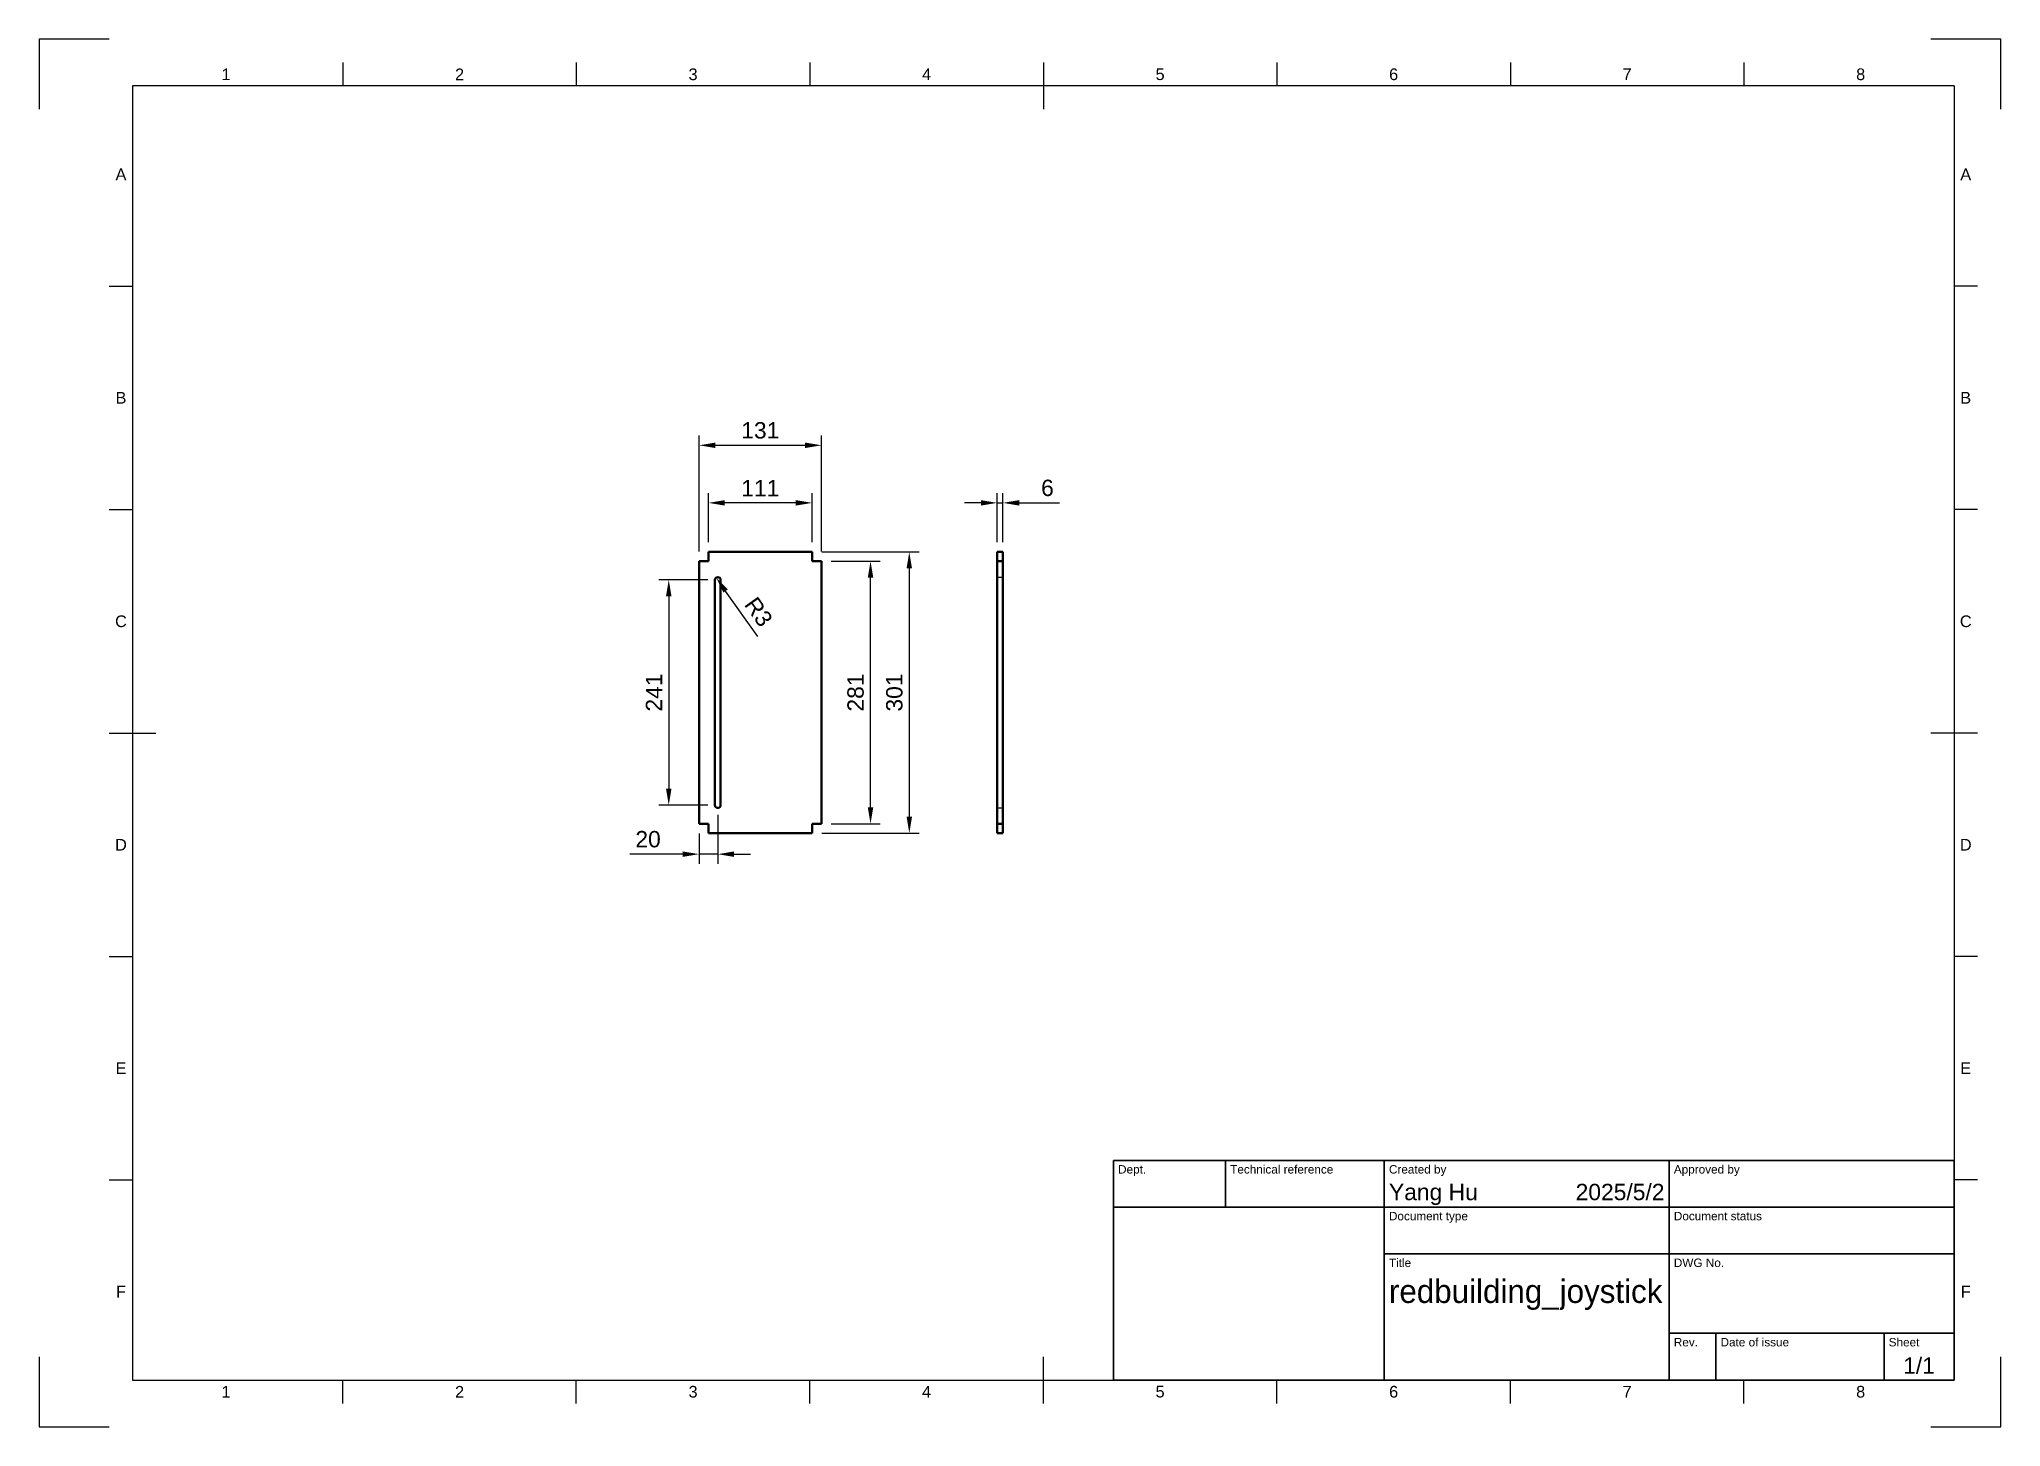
# Model space of a CAD drawing. Header units: millimetres. Extents: x 0 to 420, y 0 to 297.
import ezdxf
from ezdxf.enums import TextEntityAlignment as Align

# ---------------------------------------------------------------- set-up
doc = ezdxf.new("R2010")
doc.units = ezdxf.units.MM
doc.header["$LTSCALE"] = 0.75
doc.linetypes.add('HIDDEN2', pattern=[4.7625, 3.175, -1.5875])
for name, color, linetype, lineweight in [('BORDER', 7, 'Continuous', 25), ('FD_Dimensions', 7, 'Continuous', 25), ('Hidden', 7, 'HIDDEN2', 25), ('TITLEBLOCK', 7, 'Continuous', 35), ('Visible', 7, 'Continuous', 50)]:
    doc.layers.add(name, color=color, linetype=linetype, lineweight=lineweight)
doc.styles.add('FusionTitle', font='arial.ttf')
doc.styles.get("Standard").update_dxf_attribs({"font": 'arial.ttf'})
doc.dimstyles.new('Dim-ISO-25', dxfattribs={"dimtxt": 3.5, "dimasz": 3.5, "dimexe": 2.1, "dimexo": 2.1, "dimgap": 1.4, "dimtad": 1, "dimzin": 12, "dimdsep": 46, "dimtxsty": 'Standard', "dimcen": 0, "dimazin": 3, "dimtp": 0.1, "dimtm": 0.1, "dimtfac": 0.714286, "dimtmove": 0, "dimatfit": 3, "dimfxl": 1, "dimtzin": 12, "dimarcsym": 0})

# ---------------------------------------------------------------- blocks, each defined once
blk = doc.blocks.new('ISO_A3_SHEET')
at = {"layer": 'BORDER'}
for p, q in [((65, 292), (65, 287)), ((115, 292), (115, 287)), ((165, 292), (165, 287)), ((215, 292), (215, 282)), ((265, 292), (265, 287)), ((315, 292), (315, 287)), ((365, 292), (365, 287)), ((410, 287), (20, 287)), ((20, 287), (20, 10)), ((410, 287), (410, 10)), ((15, 244.16666), (20, 244.16666)), ((415, 244.16666), (410, 244.16666)), ((15, 196.33333), (20, 196.33333)), ((415, 196.33333), (410, 196.33333)), ((15, 148.5), (25, 148.5)), ((415, 148.5), (405, 148.5)), ((15, 100.66667), (20, 100.66667)), ((415, 100.66667), (410, 100.66667)), ((15, 52.83334), (20, 52.83334)), ((415, 52.83334), (410, 52.83334)), ((215, 5), (215, 15)), ((20, 10), (410, 10)), ((65, 5), (65, 10)), ((115, 5), (115, 10)), ((165, 5), (165, 10)), ((265, 5), (265, 10)), ((315, 5), (315, 10)), ((365, 5), (365, 10))]:
    blk.add_line(p, q, dxfattribs=at)
at = {"layer": 'Defpoints'}
for p, q in [((15, 297), (0, 297)), ((0, 297), (0, 282)), ((420, 297), (405, 297)), ((420, 282), (420, 297)), ((0, 15), (0, 0)), ((420, 0), (420, 15)), ((0, 0), (15, 0)), ((405, 0), (420, 0))]:
    blk.add_line(p, q, dxfattribs=at)
at = {"layer": 'BORDER', "style": 'FusionTitle'}
for s, p in [('1', (40, 289.5)), ('2', (90, 289.5)), ('3', (140, 289.5)), ('4', (190, 289.5)), ('5', (240, 289.5)), ('6', (290, 289.5)), ('7', (340, 289.5)), ('8', (390, 289.5)), ('A', (17.5, 268.08333)), ('A', (412.5, 268.08333)), ('B', (17.5, 220.25)), ('B', (412.5, 220.25)), ('C', (17.5, 172.41667)), ('C', (412.5, 172.41667)), ('D', (17.5, 124.58334)), ('D', (412.5, 124.58334)), ('E', (17.5, 76.75001)), ('E', (412.5, 76.75001)), ('F', (17.5, 28.91668)), ('F', (412.5, 28.91668)), ('1', (40, 7.5)), ('2', (90, 7.5)), ('3', (140, 7.5)), ('4', (190, 7.5)), ('5', (240, 7.5)), ('6', (290, 7.5)), ('7', (340, 7.5)), ('8', (390, 7.5))]:
    blk.add_text(s, height=2.5, dxfattribs=at).set_placement(p, align=Align.MIDDLE)
blk = doc.blocks.new('ISO_TITLEBLOCK')
at = {"layer": 'TITLEBLOCK'}
for p, q in [((0, 47), (-180, 47)), ((-180, 47), (-180, 0)), ((-156, 37), (-156, 47)), ((-122, 0), (-122, 47)), ((-61, 0), (-61, 47)), ((0, 0), (0, 47)), ((-180, 37), (0, 37)), ((-122, 27), (0, 27)), ((-61, 10), (0, 10)), ((-51, 0), (-51, 10)), ((-15, 0), (-15, 10)), ((-180, 0), (0, 0))]:
    blk.add_line(p, q, dxfattribs=at)
at = {"layer": 'TITLEBLOCK', "style": 'FusionTitle'}
for s, p in [('Dept.', (-179, 46)), ('Technical reference', (-155, 46)), ('Created by', (-121, 46)), ('Approved by', (-60, 46)), ('Document type', (-121, 36)), ('Document status', (-60, 36)), ('Title', (-121, 26)), ('DWG No.', (-60, 26)), ('Rev.', (-60, 9)), ('Date of issue', (-50, 9)), ('Sheet', (-14, 9))]:
    blk.add_text(s, height=1.8, dxfattribs=at).set_placement(p, align=Align.TOP_LEFT)
for tag, height, p in [('DEPT', 3.5, (-179, 42)), ('TECHNICAL_REFERENCE', 3.5, (-155, 42)), ('CREATED_BY', 3.5, (-121, 42)), ('APPROVED_BY', 3.5, (-60, 42)), ('DOCUMENT_TYPE', 3.5, (-121, 32)), ('DOCUMENT_STATUS', 3.5, (-60, 32)), ('TITLE_1', 5, (-121, 21.5)), ('TITLE_2', 5, (-121, 14)), ('TITLE_3', 5, (-121, 6.5)), ('DATE_OF_ISSUE', 3.5, (-50, 5))]:
    blk.add_attdef(tag, text='', height=height, dxfattribs=at).set_placement(p, align=Align.TOP_LEFT)
for tag, p in [('CREATED_DATE', (-62, 42)), ('APPROVED_DATE', (-0.99, 42))]:
    blk.add_attdef(tag, text='', height=3.5, dxfattribs=at).set_placement(p, align=Align.TOP_RIGHT)
for tag, height, p in [('DRAWING_NUMBER', 5, (-30.5, 19.75)), ('REV', 3.5, (-56, 4.85)), ('SHEET', 3.5, (-7.5, 4.85))]:
    blk.add_attdef(tag, text='', height=height, dxfattribs=at).set_placement(p, align=Align.TOP_CENTER)
blk = doc.blocks.new('*D13')
at = {"layer": 'Defpoints', "color": 0, "transparency": 16777216}
for p in [(143.292957, 197.762652), (143.292957, 187.262652), (165.492957, 187.262652)]:
    blk.add_point(p, dxfattribs=at)
at = {"layer": 'FD_Dimensions', "color": 0, "lineweight": -2, "transparency": 16777216}
for p, q in [((143.292957, 189.362652), (143.292957, 199.862652)), ((161.992957, 197.762652), (146.792957, 197.762652)), ((165.492957, 189.362652), (165.492957, 199.862652))]:
    blk.add_line(p, q, dxfattribs=at)
at = {"layer": 'FD_Dimensions', "color": 0, "transparency": 16777216}
for points in [[(146.792957, 198.345985), (146.792957, 197.179318), (143.292957, 197.762652)], [(161.992957, 198.345985), (161.992957, 197.179318), (165.492957, 197.762652)]]:
    blk.add_solid(points, dxfattribs=at)
at = {"layer": 'FD_Dimensions', "color": 0, "transparency": 16777216, "insert": (154.392957, 200.919814), "char_height": 3.5, "attachment_point": 5}
blk.add_mtext('111', dxfattribs=at)
blk = doc.blocks.new('*D14')
at = {"layer": 'Defpoints', "color": 0, "transparency": 16777216}
for p in [(167.492957, 210.079328), (141.292957, 185.262652), (167.492957, 185.262652)]:
    blk.add_point(p, dxfattribs=at)
at = {"layer": 'FD_Dimensions', "color": 0, "lineweight": -2, "transparency": 16777216}
for p, q in [((141.292957, 187.362652), (141.292957, 212.179328)), ((144.792957, 210.079328), (163.992957, 210.079328)), ((167.492957, 187.362652), (167.492957, 212.179328))]:
    blk.add_line(p, q, dxfattribs=at)
at = {"layer": 'FD_Dimensions', "color": 0, "transparency": 16777216}
for points in [[(144.792957, 210.662661), (144.792957, 209.495994), (141.292957, 210.079328)], [(163.992957, 210.662661), (163.992957, 209.495994), (167.492957, 210.079328)]]:
    blk.add_solid(points, dxfattribs=at)
at = {"layer": 'FD_Dimensions', "color": 0, "transparency": 16777216, "insert": (154.392957, 213.267527), "char_height": 3.5, "attachment_point": 5}
blk.add_mtext('131', dxfattribs=at)
blk = doc.blocks.new('*D15')
at = {"layer": 'Defpoints', "color": 0, "transparency": 16777216}
for p in [(145.292957, 181.262652), (134.792957, 133.062652), (145.292957, 133.062652)]:
    blk.add_point(p, dxfattribs=at)
at = {"layer": 'FD_Dimensions', "color": 0, "lineweight": -2, "transparency": 16777216}
for p, q in [((143.192957, 181.262652), (132.692957, 181.262652)), ((134.792957, 177.762652), (134.792957, 136.562652)), ((143.192957, 133.062652), (132.692957, 133.062652))]:
    blk.add_line(p, q, dxfattribs=at)
at = {"layer": 'FD_Dimensions', "color": 0, "transparency": 16777216}
for points in [[(134.209623, 177.762652), (135.37629, 177.762652), (134.792957, 181.262652)], [(134.209623, 136.562652), (135.37629, 136.562652), (134.792957, 133.062652)]]:
    blk.add_solid(points, dxfattribs=at)
at = {"layer": 'FD_Dimensions', "color": 0, "transparency": 16777216, "insert": (131.635794, 157.162652), "char_height": 3.5, "attachment_point": 5, "rotation": 90}
blk.add_mtext('241', dxfattribs=at)
blk = doc.blocks.new('*D16')
at = {"layer": 'Defpoints', "color": 0, "transparency": 16777216}
for p in [(145.292957, 181.262652), (145.639146, 180.772598)]:
    blk.add_point(p, dxfattribs=at)
at = {"layer": 'FD_Dimensions', "color": 0, "lineweight": -2, "transparency": 16777216}
blk.add_line((153.857639, 169.138773), (146.966205, 178.894057), dxfattribs=at)
at = {"layer": 'FD_Dimensions', "color": 0, "transparency": 16777216}
blk.add_solid([(147.442647, 179.23063), (146.489764, 178.557484), (144.946768, 181.752706)], dxfattribs=at)
at = {"layer": 'FD_Dimensions', "color": 0, "transparency": 16777216, "insert": (154.025624, 174.426625), "char_height": 3.5, "attachment_point": 5, "rotation": 305.23854679}
blk.add_mtext('R3', dxfattribs=at)
blk = doc.blocks.new('*D17')
at = {"layer": 'Defpoints', "color": 0, "transparency": 16777216}
for p in [(167.492957, 185.262652), (177.992957, 185.262652), (167.492957, 129.062652)]:
    blk.add_point(p, dxfattribs=at)
at = {"layer": 'FD_Dimensions', "color": 0, "lineweight": -2, "transparency": 16777216}
for p, q in [((169.592957, 185.262652), (180.092957, 185.262652)), ((177.992957, 132.562652), (177.992957, 181.762652)), ((169.592957, 129.062652), (180.092957, 129.062652))]:
    blk.add_line(p, q, dxfattribs=at)
at = {"layer": 'FD_Dimensions', "color": 0, "transparency": 16777216}
for points in [[(177.409623, 181.762652), (178.57629, 181.762652), (177.992957, 185.262652)], [(177.409623, 132.562652), (178.57629, 132.562652), (177.992957, 129.062652)]]:
    blk.add_solid(points, dxfattribs=at)
at = {"layer": 'FD_Dimensions', "color": 0, "transparency": 16777216, "insert": (174.805951, 157.162652), "char_height": 3.5, "attachment_point": 5, "rotation": 90}
blk.add_mtext('281', dxfattribs=at)
blk = doc.blocks.new('*D18')
at = {"layer": 'Defpoints', "color": 0, "transparency": 16777216}
for p in [(165.492957, 187.262652), (165.492957, 127.062652), (186.293447, 127.062652)]:
    blk.add_point(p, dxfattribs=at)
at = {"layer": 'FD_Dimensions', "color": 0, "lineweight": -2, "transparency": 16777216}
for p, q in [((167.592957, 187.262652), (188.393447, 187.262652)), ((186.293447, 183.762652), (186.293447, 130.562652)), ((167.592957, 127.062652), (188.393447, 127.062652))]:
    blk.add_line(p, q, dxfattribs=at)
at = {"layer": 'FD_Dimensions', "color": 0, "transparency": 16777216}
for points in [[(185.710114, 183.762652), (186.87678, 183.762652), (186.293447, 187.262652)], [(185.710114, 130.562652), (186.87678, 130.562652), (186.293447, 127.062652)]]:
    blk.add_solid(points, dxfattribs=at)
at = {"layer": 'FD_Dimensions', "color": 0, "transparency": 16777216, "insert": (183.105248, 157.162652), "char_height": 3.5, "attachment_point": 5, "rotation": 90}
blk.add_mtext('301', dxfattribs=at)
blk = doc.blocks.new('*D19')
at = {"layer": 'Defpoints', "color": 0, "transparency": 16777216}
for p in [(206.322533, 197.762652), (205.122533, 187.262652), (206.322533, 187.262652)]:
    blk.add_point(p, dxfattribs=at)
at = {"layer": 'FD_Dimensions', "color": 0, "lineweight": -2, "transparency": 16777216}
for p, q in [((201.622533, 197.762652), (198.122533, 197.762652)), ((205.122533, 189.362652), (205.122533, 199.862652)), ((205.122533, 197.762652), (206.322533, 197.762652)), ((206.322533, 189.362652), (206.322533, 199.862652)), ((209.822533, 197.762652), (218.433584, 197.762652))]:
    blk.add_line(p, q, dxfattribs=at)
at = {"layer": 'FD_Dimensions', "color": 0, "transparency": 16777216}
for points in [[(201.622533, 198.345985), (201.622533, 197.179318), (205.122533, 197.762652)], [(209.822533, 198.345985), (209.822533, 197.179318), (206.322533, 197.762652)]]:
    blk.add_solid(points, dxfattribs=at)
at = {"layer": 'FD_Dimensions', "color": 0, "transparency": 16777216, "insert": (215.878058, 200.949657), "char_height": 3.5, "attachment_point": 5}
blk.add_mtext('6', dxfattribs=at)
blk = doc.blocks.new('*D20')
at = {"layer": 'Defpoints', "color": 0, "transparency": 16777216}
for p in [(145.292957, 133.062652), (141.292957, 129.062652), (141.292957, 122.562652)]:
    blk.add_point(p, dxfattribs=at)
at = {"layer": 'FD_Dimensions', "color": 0, "lineweight": -2, "transparency": 16777216}
for p, q in [((145.292957, 130.962652), (145.292957, 120.462652)), ((141.292957, 126.962652), (141.292957, 120.462652)), ((137.792957, 122.562652), (126.431565, 122.562652)), ((145.292957, 122.562652), (141.292957, 122.562652)), ((148.792957, 122.562652), (152.292957, 122.562652))]:
    blk.add_line(p, q, dxfattribs=at)
at = {"layer": 'FD_Dimensions', "color": 0, "transparency": 16777216}
for points in [[(137.792957, 123.145985), (137.792957, 121.979318), (141.292957, 122.562652)], [(148.792957, 123.145985), (148.792957, 121.979318), (145.292957, 122.562652)]]:
    blk.add_solid(points, dxfattribs=at)
at = {"layer": 'FD_Dimensions', "color": 0, "transparency": 16777216, "insert": (130.362261, 125.749657), "char_height": 3.5, "attachment_point": 5}
blk.add_mtext('20', dxfattribs=at)

msp = doc.modelspace()

# ---------------------------------------------------------------- linework, layer by layer
at = {"layer": 'Hidden', "extrusion": (-1e-16, -1, 0)}
for p, q in [((205.122533, 181.862652), (206.322533, 181.862652)), ((205.122533, 132.462652), (206.322533, 132.462652))]:
    msp.add_line(p, q, dxfattribs=at)
at = {"layer": 'Visible', "extrusion": (-1e-16, -1, 0)}
for p, q in [((143.292957, 185.262652), (141.292957, 185.262652)), ((141.292957, 185.262652), (141.292957, 129.062652)), ((143.292957, 187.262652), (143.292957, 185.262652)), ((165.492957, 187.262652), (143.292957, 187.262652)), ((165.492957, 185.262652), (165.492957, 187.262652)), ((167.492957, 185.262652), (165.492957, 185.262652)), ((167.492957, 129.062652), (167.492957, 185.262652)), ((205.122533, 185.262652), (205.122533, 187.262652)), ((205.122533, 187.262652), (206.322533, 187.262652)), ((206.322533, 185.262652), (205.122533, 185.262652)), ((205.122533, 129.062652), (205.122533, 185.262652)), ((206.322533, 187.262652), (206.322533, 185.262652)), ((206.322533, 185.262652), (206.322533, 129.062652)), ((144.692957, 133.062652), (144.692957, 181.262652)), ((145.892957, 181.262652), (145.892957, 133.062652)), ((141.292957, 129.062652), (143.292957, 129.062652)), ((143.292957, 129.062652), (143.292957, 127.062652)), ((143.292957, 127.062652), (165.492957, 127.062652)), ((165.492957, 129.062652), (167.492957, 129.062652)), ((165.492957, 127.062652), (165.492957, 129.062652)), ((205.122533, 129.062652), (206.322533, 129.062652)), ((205.122533, 127.062652), (205.122533, 129.062652)), ((206.322533, 127.062652), (205.122533, 127.062652)), ((206.322533, 129.062652), (206.322533, 127.062652))]:
    msp.add_line(p, q, dxfattribs=at)
at = {"layer": 'Visible', "extrusion": (0, 0, -1)}
for centre, start, end in [((-145.292957, 181.262652), 0, 180), ((-145.292957, 133.062652), 180, 0)]:
    msp.add_arc(centre, 0.6, start, end, dxfattribs=at)

# ---------------------------------------------------------------- block references
at = {"layer": 'BORDER'}
msp.add_blockref('ISO_A3_SHEET', (0, 0), dxfattribs=at)
at = {"layer": 'TITLEBLOCK'}
ref = msp.add_blockref('ISO_TITLEBLOCK', (410, 10), dxfattribs=at)
ref.add_attrib('CREATED_DATE', '2025/5/2', dxfattribs={"height": 3.5, "style": 'FusionTitle'}).set_placement((348, 52), align=Align.TOP_RIGHT)
ref.add_attrib('SHEET', '1/1', dxfattribs={"height": 3.5, "style": 'FusionTitle'}).set_placement((402.5, 14.85), align=Align.TOP_CENTER)
ref.add_attrib('TITLE_1', 'redbuilding_joystick', dxfattribs={"height": 5, "style": 'FusionTitle', "width": 0.960568}).set_placement((289, 31.5), align=Align.TOP_LEFT)
ref.add_attrib('CREATED_BY', 'Yang Hu', dxfattribs={"height": 3.5, "style": 'FusionTitle'}).set_placement((289, 52), align=Align.TOP_LEFT)

# ---------------------------------------------------------------- dimensions: what is measured, and where the dimension line sits
at = {"layer": 'FD_Dimensions'}
for base, p1, p2, picture, middle in [((167.492957, 210.079328), (141.292957, 185.262652), (167.492957, 185.262652), '*D14', (154.392957, 213.267527)), ((143.292957, 197.762652), (165.492957, 187.262652), (143.292957, 187.262652), '*D13', (154.392957, 200.919814)), ((141.292957, 122.562652), (145.292957, 133.062652), (141.292957, 129.062652), '*D20', (130.362261, 125.749657))]:
    dim = msp.add_linear_dim(base=base, p1=p1, p2=p2, dimstyle='Dim-ISO-25', override={"dimlfac": 5, "dimclrd": 0, "dimclre": 0}, dxfattribs=at)
    dim.commit()
    dim.dimension.update_dxf_attribs({"geometry": picture, "text_midpoint": middle})
for p1, p2, distance, picture, middle in [((205.122533, 187.262652), (206.322533, 187.262652), 10.5, '*D19', (215.878058, 200.949657)), ((167.492957, 129.062652), (167.492957, 185.262652), -10.5, '*D17', (174.805951, 157.162652)), ((145.292957, 181.262652), (145.292957, 133.062652), -10.5, '*D15', (131.635794, 157.162652))]:
    dim = msp.add_aligned_dim(p1=p1, p2=p2, distance=distance, dimstyle='Dim-ISO-25', override={"dimlfac": 5, "dimclrd": 0, "dimclre": 0}, dxfattribs=at)
    dim.commit()
    dim.dimension.update_dxf_attribs({"geometry": picture, "text_midpoint": middle})
dim = msp.add_linear_dim(base=(186.293447, 127.062652), p1=(165.492957, 187.262652), p2=(165.492957, 127.062652), angle=270, dimstyle='Dim-ISO-25', override={"dimlfac": 5, "dimclrd": 0, "dimclre": 0}, dxfattribs=at)
dim.commit()
dim.dimension.update_dxf_attribs({"geometry": '*D18', "text_midpoint": (183.105248, 157.162652)})
dim = msp.add_radius_dim(center=(145.292957, 181.262652), mpoint=(145.639146, 180.772598), dimstyle='Dim-ISO-25', override={"dimlfac": 5, "dimse1": 1, "dimclrd": 0, "dimclre": 0}, dxfattribs=at)
dim.commit()
dim.dimension.update_dxf_attribs({"geometry": '*D16', "text_midpoint": (151.421641, 172.587091), "dimtype": 164})

doc.saveas('drawing.dxf')
